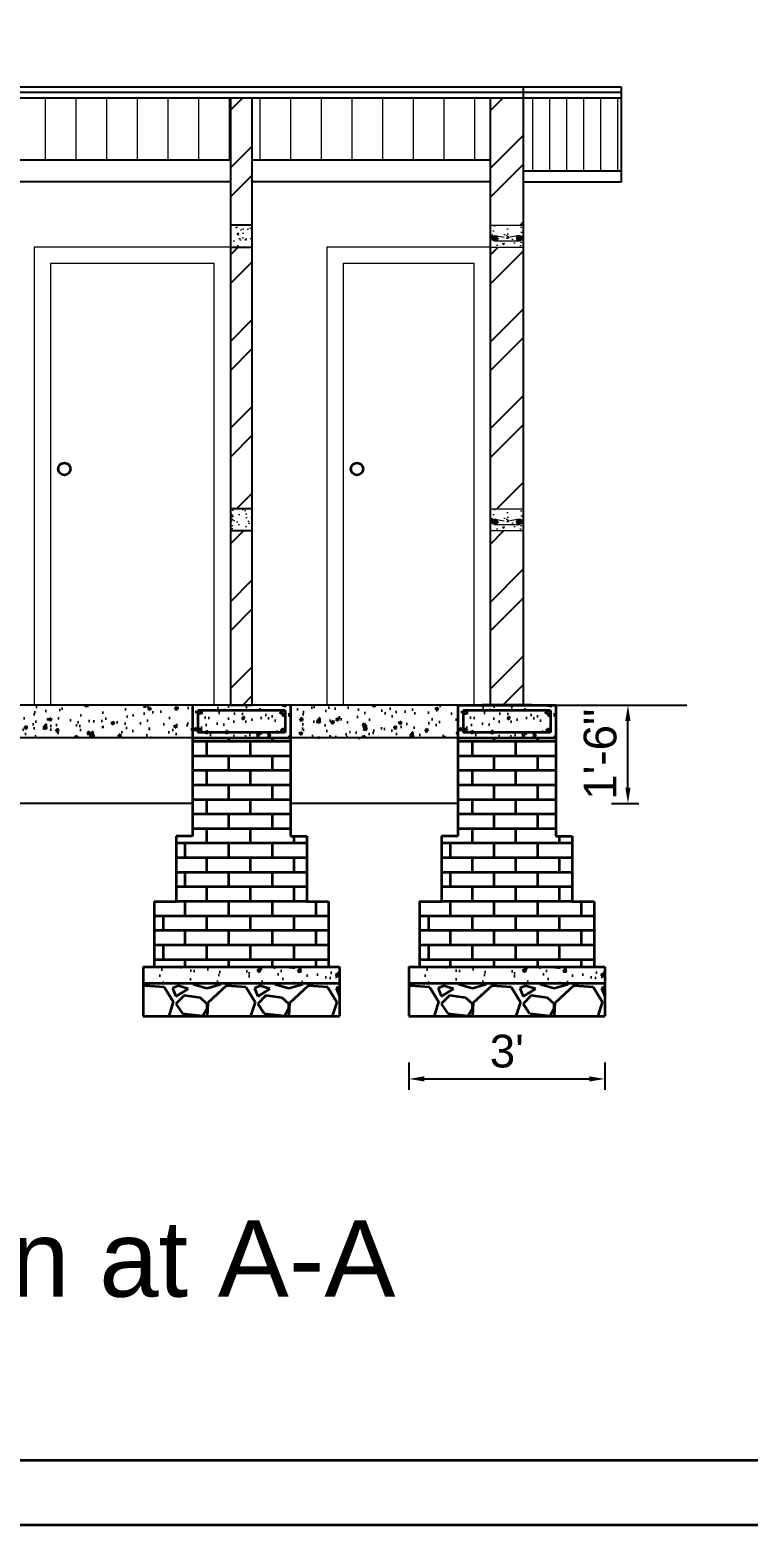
# Model space of a CAD drawing. Header units: inches. Extents: x 367408 to 422529, y -59171 to -41521.
# Drawn here: x 380738.4 to 380870.1, y -57853.4 to -57579.2 of the extents above; entities that cross this region are included whole.
import ezdxf

# ---------------------------------------------------------------- set-up
doc = ezdxf.new("R2010")
doc.units = ezdxf.units.IN
doc.header["$LTSCALE"] = 2
doc.header["$MEASUREMENT"] = 0
doc.header["$PDMODE"] = 34
doc.layers.get('0').update_dxf_attribs({"linetype": 'CONTINUOUS'})
doc.layers.get('DEFPOINTS').update_dxf_attribs({"color": 141, "linetype": 'CONTINUOUS'})
for name, color, linetype, lineweight in [('door', 20, 'CONTINUOUS', 35), ('steps', 253, 'CONTINUOUS', 20), ('WALL - A', 1, 'CONTINUOUS', 40)]:
    doc.layers.add(name, color=color, linetype=linetype, lineweight=lineweight)
doc.layers.add('Normal Wall', color=7, linetype='CONTINUOUS', lineweight=35, true_color=0xffaf89)
doc.styles.add('Lettring Text', font='arial.ttf')
doc.styles.get("Standard").update_dxf_attribs({"font": 'ARIALN.TTF'})
doc.dimstyles.new('Copy of Standard', dxfattribs={"dimtxt": 6, "dimasz": 2.875, "dimexe": 2, "dimexo": 4, "dimgap": 2, "dimtad": 1, "dimdec": 0, "dimrnd": 1, "dimzin": 0, "dimdsep": 46, "dimlunit": 4, "dimtxsty": 'Lettring Text', "dimcen": 0.1, "dimclrd": 7, "dimclre": 7, "dimclrt": 7, "dimazin": 0, "dimtfac": 0.645, "dimtdec": 0, "dimtmove": 1, "dimatfit": 0, "dimfxl": 3, "dimfxlon": 1, "dimtfillclr": 256, "dimtolj": 1, "dimtzin": 0, "dimlwd": -1, "dimlwe": -1, "dimarcsym": 2})
pattern_1 = [(50, (-4250.6595, -1178.3082), (5.73808146, -0.50201708), [0.6, -6.6]), (355, (-4250.6595, -1178.308), (-1.11001067, 6.01753707), [0.48, -5.28]), (100.4514445, (-4250.1814, -1178.35), (4.62807077, 5.51551993), [0.50992154, -5.6091369]), (46.1842, (-4250.6595, -1176.708), (8.53793065, -1.32415425), [0.9, -9.9]), (96.6356355, (-4249.948, -1176.819), (7.47729557, 7.7929488), [0.76488274, -8.41371008]), (351.184164, (-4250.6595, -1176.708), (7.47729556, 7.7929488), [0.72, -7.92]), (21, (-4249.8595, -1177.1082), (4.775256417, -3.220951125), [0.6, -6.6]), (326, (-4249.8595, -1177.108), (1.946522655, 5.80120036), [0.48, -5.28]), (71.4514447, (-4249.4616, -1177.3767), (6.72177901, 2.58024922), [0.50992152, -5.6091369]), (37.5, (-4250.6595, -1178.3082), (0.097278843, 2.663150831), [0, -5.216, 0, -5.36, 0, -5.3]), (7.5, (-4250.6595, -1178.3082), (2.1045563, 3.155293695), [0, -3.056, 0, -5.096, 0, -2.02]), (327.5, (-4252.4435, -1178.3082), (4.270579489, -0.180438974), [0, -2, 0, -6.24, 0, -8.28]), (317.5, (-4253.2435, -1178.3082), (4.665489355, 0.80083986), [0, -2.6, 0, -4.144, 0, -5.88])]
pattern_2 = [(45, (-4250.66, -1178.308), (-7.9549513, 7.9549513), []), (45, (-4245.356, -1178.308), (-7.9549513, 7.9549513), [])]
pattern_3 = [(50, (-4250.6595, -1178.3082), (3.586300913, -0.313760675), [0.375, -4.125]), (355, (-4250.6595, -1178.3082), (-0.693756668, 3.76096067), [0.3, -3.3]), (100.4514445, (-4250.3607, -1178.3344), (2.892544234, 3.447199955), [0.31870096, -3.50571056]), (46.1842, (-4250.6595, -1177.3082), (5.336206653, -0.827596404), [0.5625, -6.1875]), (96.6356355, (-4250.215, -1177.377), (4.67330973, 4.870593004), [0.47805171, -5.2585688]), (351.184164, (-4250.6595, -1177.308), (4.673309725, 4.870593), [0.45, -4.950000005]), (21, (-4250.1595, -1177.5582), (2.98453526, -2.013094453), [0.375, -4.125]), (326, (-4250.1595, -1177.5582), (1.21657666, 3.625750225), [0.3, -3.3]), (71.4514447, (-4249.9108, -1177.726), (4.201111884, 1.612655764), [0.31870095, -3.50571056]), (37.5, (-4250.6595, -1178.3082), (0.0607992766, 1.664469269), [0, -3.26, 0, -3.35, 0, -3.3125]), (7.5, (-4250.6595, -1178.3082), (1.315347687, 1.9720585594), [0, -1.91, 0, -3.185, 0, -1.2625]), (327.5, (-4251.7745, -1178.3082), (2.669112181, -0.1127743587), [0, -1.25, 0, -3.9, 0, -5.175]), (317.5, (-4252.2745, -1178.3082), (2.915930847, 0.500524912), [0, -1.625, 0, -2.59, 0, -3.675])]
pattern_4 = [(90, (-4250.6595, -1178.308), (-5.625, 0), [])]
pattern_5 = [(228.0127875, (19780.23, -26972.2036), (-120, -135), [2.01804, -199.7863207]), (184.96974073, (19778.88, -26973.70356), (180, 15), [3.46302, -342.8388714]), (132.51044708, (19775.43, -26974.0036), (150, -165), [2.44182, -241.74048894]), (267.273689, (19769.58, -26977.7536), (15, 300), [3.15357, -312.2033706]), (292.83365418, (19769.43, -26980.9036), (-75, 180), [3.092325, -306.1405969]), (357.273689, (19770.63, -26983.7536), (-300, 15), [3.15357, -312.2033706]), (37.69424047, (19773.78, -26983.90356), (-195, -150), [4.170435, -412.87272823]), (72.25532837, (19777.08, -26981.35356), (105, 330), [3.93732, -389.79482245]), (121.42956562, (19778.28, -26977.6036), (-120, 195), [3.16425, -313.26109665]), (175.2363583, (19776.63, -26974.9036), (165, -15), [3.61248, -177.0114387]), (222.3974378, (19773.03, -26974.60356), (-180, -165), [4.67172, -462.5006251]), (138.81407483, (19784.43, -26977.9036), (-105, 90), [1.594515, -157.8576722]), (171.4692344, (19783.23, -26976.8536), (195, -30), [3.033555, -300.32267124]), (225, (19780.23, -26976.404), (-2e-15, -15), [2.121315, -19.09188844]), (203.1985905, (19779.18, -26974.6036), (75, 30), [1.14237, -113.0942266]), (291.8014095, (19778.13, -26975.0536), (-15, 45), [1.615545, -79.1619271]), (30.9637565, (19778.73, -26976.5536), (45, 30), [2.623935, -84.8403434]), (161.5650512, (19780.98, -26975.2036), (30, -15), [1.897365, -45.5367999]), (16.38954033, (19769.43, -26975.0536), (150, 45), [2.658, -263.1426772]), (70.34617594, (19771.98, -26974.3036), (-60, -165), [2.229915, -220.7611162]), (293.1985905, (19780.98, -26972.2036), (-30, 75), [2.284725, -111.9518716]), (343.61045967, (19781.88, -26974.3036), (-150, 45), [2.658, -263.1426772]), (339.4439548, (19769.43, -26984.3536), (-75, 30), [2.5632, -125.5968562]), (294.77514057, (19771.83, -26985.2536), (-75, 165), [2.14767, -212.61964595]), (66.8014095, (19781.13, -26987.2036), (30, 75), [2.284725, -111.9518716]), (17.35402464, (19782.03, -26985.1036), (-195, -60), [2.514465, -248.9313542]), (69.4439548, (19773.78, -26987.2036), (-30, -75), [1.2816, -126.8784562]), (101.3099325, (19780.23, -26987.2036), (-15, 60), [0.76485, -75.7204427]), (165.9637565, (19780.08, -26986.4536), (45, -15), [3.092325, -58.7542594]), (186.00900596, (19777.08, -26985.7036), (150, 15), [2.86575, -283.7088476]), (303.6900675, (19778.73, -26977.9036), (-15, 30), [2.16333, -51.91993913]), (353.15722659, (19779.93, -26979.70356), (255, -30), [3.77691, -373.91343936]), (60.9453959, (19783.68, -26980.1536), (-60, -105), [1.54434, -152.8901121]), (90, (19784.43, -26978.804), (-15, 15), [0.9, -14.1]), (120.25643716, (19776.78, -26985.2536), (60, -105), [2.08386, -206.30279984]), (48.0127875, (19775.73, -26983.4536), (120, 135), [4.03608, -197.7682807]), (0, (19778.43, -26980.454), (15, 15), [3.9, -11.1]), (325.30484647, (19782.33, -26980.4536), (150, -105), [2.37171, -234.7991145]), (254.0546041, (19784.28, -26981.8036), (-15, -60), [2.18403, -107.01761834]), (207.64597536, (19783.68, -26983.90356), (-285, -150), [3.555975, -352.04211273]), (175.42607874, (19780.53, -26985.55356), (-195, 15), [3.761985, -372.4361011])]
pattern_6 = [(50, (316497.597, 58809.151), (5.73808146, -0.50201708), [0.6, -6.6]), (355, (316497.597, 58809.151), (-1.11001067, 6.01753707), [0.48, -5.28]), (100.4514, (316498.0753, 58809.1093), (4.62807505, 5.51551634), [0.50992152, -5.6091369]), (46.1842, (316497.597, 58810.751), (8.5379284, -1.3241521), [0.9, -9.9]), (96.6356, (316498.309, 58810.641), (7.47730164, 7.79294297), [0.7648823, -8.413704]), (351.1842, (316497.597, 58810.751), (7.47729556, 7.7929488), [0.72, -7.92]), (21, (316498.397, 58810.351), (4.77525642, -3.22095113), [0.6, -6.6]), (326, (316498.397, 58810.351), (1.94652266, 5.80120036), [0.48, -5.28]), (71.4514, (316498.795, 58810.083), (6.72178103, 2.58024397), [0.50992152, -5.6091369]), (37.5, (316497.5971, 58809.1512), (0.097278843, 2.66315083), [0, -5.216, 0, -5.36, 0, -5.3]), (7.5, (316497.597, 58809.1512), (2.1045563, 3.155293695), [0, -3.056, 0, -5.096, 0, -2.02]), (327.5, (316495.8131, 58809.1512), (4.27057949, -0.180438974), [0, -2, 0, -6.24, 0, -8.28]), (317.5, (316495.013, 58809.151), (4.66548935, 0.80083986), [0, -2.6, 0, -4.144, 0, -5.88])]
pattern_7 = [(228.0127875, (19731.5486, -26972.2036), (-120, -135), [2.01804, -199.7863207]), (184.96974073, (19730.1986, -26973.70356), (180, 15), [3.46302, -342.8388714]), (132.51044708, (19726.7486, -26974.0036), (150, -165), [2.44182, -241.74048894]), (267.273689, (19720.8986, -26977.7536), (15, 300), [3.15357, -312.2033706]), (292.83365418, (19720.7486, -26980.9036), (-75, 180), [3.092325, -306.1405969]), (357.273689, (19721.9486, -26983.7536), (-300, 15), [3.15357, -312.2033706]), (37.69424047, (19725.0986, -26983.90356), (-195, -150), [4.170435, -412.87272823]), (72.25532837, (19728.3986, -26981.35356), (105, 330), [3.93732, -389.79482245]), (121.42956562, (19729.5986, -26977.6036), (-120, 195), [3.16425, -313.26109665]), (175.2363583, (19727.9486, -26974.9036), (165, -15), [3.61248, -177.0114387]), (222.3974378, (19724.3486, -26974.60356), (-180, -165), [4.67172, -462.5006251]), (138.81407483, (19735.7486, -26977.9036), (-105, 90), [1.594515, -157.8576722]), (171.4692344, (19734.5486, -26976.8536), (195, -30), [3.033555, -300.32267124]), (225, (19731.549, -26976.404), (-2e-15, -15), [2.121315, -19.09188844]), (203.1985905, (19730.4986, -26974.6036), (75, 30), [1.14237, -113.0942266]), (291.8014095, (19729.4486, -26975.0536), (-15, 45), [1.615545, -79.1619271]), (30.9637565, (19730.0486, -26976.5536), (45, 30), [2.623935, -84.8403434]), (161.5650512, (19732.2986, -26975.2036), (30, -15), [1.897365, -45.5367999]), (16.38954033, (19720.7486, -26975.0536), (150, 45), [2.658, -263.1426772]), (70.34617594, (19723.2986, -26974.3036), (-60, -165), [2.229915, -220.7611162]), (293.1985905, (19732.2986, -26972.2036), (-30, 75), [2.284725, -111.9518716]), (343.61045967, (19733.1986, -26974.3036), (-150, 45), [2.658, -263.1426772]), (339.4439548, (19720.7486, -26984.3536), (-75, 30), [2.5632, -125.5968562]), (294.77514057, (19723.1486, -26985.2536), (-75, 165), [2.14767, -212.61964595]), (66.8014095, (19732.4486, -26987.2036), (30, 75), [2.284725, -111.9518716]), (17.35402464, (19733.3486, -26985.1036), (-195, -60), [2.514465, -248.9313542]), (69.4439548, (19725.0986, -26987.2036), (-30, -75), [1.2816, -126.8784562]), (101.3099325, (19731.5486, -26987.2036), (-15, 60), [0.76485, -75.7204427]), (165.9637565, (19731.3986, -26986.4536), (45, -15), [3.092325, -58.7542594]), (186.00900596, (19728.3986, -26985.7036), (150, 15), [2.86575, -283.7088476]), (303.6900675, (19730.0486, -26977.9036), (-15, 30), [2.16333, -51.91993913]), (353.15722659, (19731.2486, -26979.70356), (255, -30), [3.77691, -373.91343936]), (60.9453959, (19734.9986, -26980.1536), (-60, -105), [1.54434, -152.8901121]), (90, (19735.749, -26978.804), (-15, 15), [0.9, -14.1]), (120.25643716, (19728.0986, -26985.2536), (60, -105), [2.08386, -206.30279984]), (48.0127875, (19727.0486, -26983.4536), (120, 135), [4.03608, -197.7682807]), (0, (19729.749, -26980.454), (15, 15), [3.9, -11.1]), (325.30484647, (19733.6486, -26980.4536), (150, -105), [2.37171, -234.7991145]), (254.0546041, (19735.5986, -26981.8036), (-15, -60), [2.18403, -107.01761834]), (207.64597536, (19734.9986, -26983.90356), (-285, -150), [3.555975, -352.04211273]), (175.42607874, (19731.8486, -26985.55356), (-195, 15), [3.761985, -372.4361011])]
pattern_8 = [(50, (316448.9157, 58809.151), (5.73808146, -0.50201708), [0.6, -6.6]), (355, (316448.916, 58809.151), (-1.11001067, 6.01753707), [0.48, -5.28]), (100.4514, (316449.394, 58809.1093), (4.62807505, 5.51551634), [0.50992152, -5.6091369]), (46.1842, (316448.916, 58810.751), (8.5379284, -1.3241521), [0.9, -9.9]), (96.6356, (316449.627, 58810.641), (7.47730164, 7.79294297), [0.7648823, -8.413704]), (351.1842, (316448.916, 58810.751), (7.47729556, 7.7929488), [0.72, -7.92]), (21, (316449.7157, 58810.351), (4.77525642, -3.22095113), [0.6, -6.6]), (326, (316449.716, 58810.351), (1.94652266, 5.80120036), [0.48, -5.28]), (71.4514, (316450.1137, 58810.083), (6.72178103, 2.58024397), [0.50992152, -5.6091369]), (37.5, (316448.9157, 58809.1512), (0.097278843, 2.66315083), [0, -5.216, 0, -5.36, 0, -5.3]), (7.5, (316448.9157, 58809.1512), (2.1045563, 3.155293695), [0, -3.056, 0, -5.096, 0, -2.02]), (327.5, (316447.1317, 58809.1512), (4.27057949, -0.180438974), [0, -2, 0, -6.24, 0, -8.28]), (317.5, (316446.3317, 58809.151), (4.66548935, 0.80083986), [0, -2.6, 0, -4.144, 0, -5.88])]

# ---------------------------------------------------------------- blocks, each defined once
blk = doc.blocks.new('*D1039')
at = {"color": 7, "transparency": 16777216}
for p, q in [((380845.06, -57703.07), (380850.06, -57703.07)), ((380848.06, -57718.2), (380848.06, -57705.95)), ((380845.06, -57721.08), (380850.06, -57721.08))]:
    blk.add_line(p, q, dxfattribs=at)
at = {"color": 7, "linetype": 'ByBlock', "transparency": 16777216}
for points in [[(380847.58, -57705.95), (380848.53, -57705.95), (380848.06, -57703.07)], [(380847.58, -57718.2), (380848.53, -57718.2), (380848.06, -57721.08)]]:
    blk.add_solid(points, dxfattribs=at)
at = {"layer": 'DEFPOINTS', "color": 0, "linetype": 'ByBlock', "transparency": 16777216}
for p in [(380834.84, -57703.07), (380848.06, -57703.07), (380834.84, -57721.08)]:
    blk.add_point(p, dxfattribs=at)
at = {"color": 7, "linetype": 'ByBlock', "lineweight": 5, "transparency": 16777216, "insert": (380842.99, -57712.07), "char_height": 6, "attachment_point": 5, "rotation": 90, "style": 'Lettring Text'}
blk.add_mtext('\\A1;1\'-6"', dxfattribs=at)
blk = doc.blocks.new('*D1040')
at = {"color": 7, "transparency": 16777216}
for p, q in [((380807.84, -57768.6), (380807.84, -57773.6)), ((380843.84, -57768.6), (380843.84, -57773.6)), ((380810.72, -57771.6), (380840.97, -57771.6))]:
    blk.add_line(p, q, dxfattribs=at)
at = {"color": 7, "linetype": 'ByBlock', "transparency": 16777216}
for points in [[(380810.72, -57771.12), (380810.72, -57772.08), (380807.84, -57771.6)], [(380840.97, -57771.12), (380840.97, -57772.08), (380843.84, -57771.6)]]:
    blk.add_solid(points, dxfattribs=at)
at = {"layer": 'DEFPOINTS', "color": 0, "linetype": 'ByBlock', "transparency": 16777216}
for p in [(380807.84, -57757.07), (380843.84, -57757.07), (380843.84, -57771.6)]:
    blk.add_point(p, dxfattribs=at)
at = {"color": 7, "linetype": 'ByBlock', "lineweight": 5, "transparency": 16777216, "insert": (380825.84, -57766.54), "char_height": 6, "attachment_point": 5, "style": 'Lettring Text'}
blk.add_mtext("\\A1;3'", dxfattribs=at)

msp = doc.modelspace()

# ---------------------------------------------------------------- hatches: boundary and pattern name
at = {"linetype": 'ByBlock', "lineweight": 5}
h = msp.add_hatch(dxfattribs=at)
h.set_pattern_fill('AR-CONC', scale=0.5, style=0)
h.set_pattern_definition(pattern_3)
h.paths.add_polyline_path([(380779.16, -57615.07), (380775.16, -57615.07), (380775.16, -57619.07), (380779.16, -57619.07)])
h = msp.add_hatch(dxfattribs=at)
h.set_pattern_fill('AR-CONC', scale=0.5, style=0)
h.set_pattern_definition(pattern_3)
h.paths.add_polyline_path([(380822.84, -57615.07), (380822.84, -57619.07), (380828.84, -57619.07), (380828.84, -57615.07)])
h.paths.add_polyline_path([(380828.15, -57617.94), (380823.64, -57617.94, -0.424176), (380823.13, -57617.44, -2.357511), (380823.64, -57617.94), (380828.15, -57617.94, -0.424176), (380827.64, -57617.44, -2.357511)], flags=16)
for points in [[(380823.13, -57617.44, 0.404321), (380823.61, -57617.94), (380823.64, -57617.94, 0.404321), (380824.12, -57617.44, 0.315664), (380823.8, -57616.97), (380823.63, -57616.95, 0.414214)], [(380828.63, -57617.44, 0.414214), (380828.14, -57616.95), (380827.97, -57616.97, 0.315664), (380827.64, -57617.44, 1)], [(380823.13, -57669.44, 0.404321), (380823.61, -57669.94), (380823.64, -57669.94, 0.404321), (380824.12, -57669.44, 0.315664), (380823.8, -57668.97), (380823.63, -57668.95, 0.414214)], [(380828.63, -57669.44, 0.414214), (380828.14, -57668.95), (380827.97, -57668.97, 0.315664), (380827.64, -57669.44, 1)]]:
    msp.add_hatch(color=7, dxfattribs=at).paths.add_polyline_path(points)
h = msp.add_hatch(dxfattribs=at)
h.set_pattern_fill('AR-CONC', scale=0.5, style=0)
h.set_pattern_definition(pattern_3)
h.paths.add_polyline_path([(380775.16, -57671.07), (380779.16, -57671.07), (380779.16, -57667.07), (380775.16, -57667.07)])
h = msp.add_hatch(dxfattribs=at)
h.set_pattern_fill('AR-CONC', scale=0.5, style=0)
h.set_pattern_definition([(50, (-4250.6595, -1230.3082), (3.586300913, -0.313760675), [0.375, -4.125]), (355, (-4250.6595, -1230.3082), (-0.693756668, 3.76096067), [0.3, -3.3]), (100.4514445, (-4250.3607, -1230.3344), (2.892544234, 3.447199955), [0.31870096, -3.50571056]), (46.1842, (-4250.6595, -1229.3082), (5.336206653, -0.827596404), [0.5625, -6.1875]), (96.6356355, (-4250.215, -1229.377), (4.67330973, 4.870593004), [0.47805171, -5.2585688]), (351.184164, (-4250.6595, -1229.308), (4.673309725, 4.870593), [0.45, -4.950000005]), (21, (-4250.1595, -1229.5582), (2.98453526, -2.013094453), [0.375, -4.125]), (326, (-4250.1595, -1229.5582), (1.21657666, 3.625750225), [0.3, -3.3]), (71.4514447, (-4249.9108, -1229.726), (4.201111884, 1.612655764), [0.31870095, -3.50571056]), (37.5, (-4250.6595, -1230.3082), (0.0607992766, 1.664469269), [0, -3.26, 0, -3.35, 0, -3.3125]), (7.5, (-4250.6595, -1230.3082), (1.315347687, 1.9720585594), [0, -1.91, 0, -3.185, 0, -1.2625]), (327.5, (-4251.7745, -1230.3082), (2.669112181, -0.1127743587), [0, -1.25, 0, -3.9, 0, -5.175]), (317.5, (-4252.2745, -1230.3082), (2.915930847, 0.500524912), [0, -1.625, 0, -2.59, 0, -3.675])])
h.paths.add_polyline_path([(380828.84, -57667.07), (380822.84, -57667.07), (380822.84, -57671.07), (380828.84, -57671.07)])
h.paths.add_polyline_path([(380828.63, -57669.44, -0.424176), (380828.12, -57669.94), (380823.64, -57669.94, -0.424176), (380823.13, -57669.44, -1), (380824.12, -57669.44, -0.404321), (380823.64, -57669.94), (380828.12, -57669.94, -0.404321), (380827.64, -57669.44, -1)], flags=16)
at = {"layer": 'door', "ltscale": 0.5}
h = msp.add_hatch(dxfattribs=at)
h.set_pattern_fill('AR-CONC', color=256, scale=0.8, style=0)
h.set_pattern_definition(pattern_1)
h.paths.add_polyline_path([(380672.08, -57703.07), (380672.08, -57709.07), (380768.16, -57709.07), (380768.16, -57703.07)])
h = msp.add_hatch(dxfattribs=at)
h.set_pattern_fill('AR-CONC', color=256, scale=0.8, style=0)
h.set_pattern_definition(pattern_8)
h.paths.add_polyline_path([(380786.16, -57703.07), (380768.16, -57703.07), (380768.16, -57709.07), (380786.16, -57709.07), (380786.16, -57704.02)])
h.paths.add_polyline_path([(380785.16, -57704.02), (380785.16, -57708.07), (380769.16, -57708.07), (380769.16, -57704.02), (380769.46, -57704.02, -0.049683), (380769.53, -57704.02)], flags=16)
h.paths.add_polyline_path([(380785.16, -57704.36, -1), (380784.49, -57704.36, -1)], flags=0)
h.paths.add_polyline_path([(380785.16, -57707.74, -1), (380784.49, -57707.74, -1)], flags=16)
h.paths.add_polyline_path([(380769.83, -57707.74, -1), (380769.16, -57707.74, -1)], flags=16)
h = msp.add_hatch(dxfattribs=at)
h.set_pattern_fill('AR-CONC', color=256, scale=0.8, style=0)
h.set_pattern_definition(pattern_1)
h.paths.add_polyline_path([(380816.84, -57709.07), (380816.84, -57703.07), (380800.84, -57703.07), (380786.16, -57703.07), (380786.16, -57709.07)])
h = msp.add_hatch(dxfattribs=at)
h.set_pattern_fill('AR-CONC', color=256, scale=0.8, style=0)
h.set_pattern_definition(pattern_6)
h.paths.add_polyline_path([(380834.84, -57703.07), (380816.84, -57703.07), (380816.84, -57709.07), (380834.84, -57709.07), (380834.84, -57704.02)])
h.paths.add_polyline_path([(380833.84, -57704.02), (380833.84, -57708.07), (380817.84, -57708.07), (380817.84, -57704.02), (380818.15, -57704.02, -0.049683), (380818.21, -57704.02)], flags=16)
h.paths.add_polyline_path([(380833.84, -57704.36, -1), (380833.17, -57704.36, -1)], flags=0)
h.paths.add_polyline_path([(380833.84, -57707.74, -1), (380833.17, -57707.74, -1)], flags=16)
h.paths.add_polyline_path([(380818.51, -57707.74, -1), (380817.84, -57707.74, -1)], flags=16)
h = msp.add_hatch(dxfattribs=at)
h.set_pattern_fill('AR-CONC', color=256, scale=0.8, style=0)
h.set_pattern_definition(pattern_8)
h.paths.add_polyline_path([(380785.16, -57704.02), (380769.16, -57704.02), (380769.16, -57708.07), (380785.16, -57708.07)])
h = msp.add_hatch(color=256, dxfattribs=at)
h.paths.add_polyline_path([(380769.83, -57704.35, 0.385424), (380769.53, -57704.02), (380769.46, -57704.02, 0.385424), (380769.16, -57704.35, 1)])
h.paths.add_polyline_path([(380769.16, -57707.74, 1), (380769.83, -57707.74, 1)])
h.paths.add_polyline_path([(380784.49, -57704.36, 1), (380785.16, -57704.36, 1)])
h.paths.add_polyline_path([(380784.49, -57707.74, 1), (380785.16, -57707.74, 1)])
h = msp.add_hatch(dxfattribs=at)
h.set_pattern_fill('AR-CONC', color=256, scale=0.8, style=0)
h.set_pattern_definition(pattern_6)
h.paths.add_polyline_path([(380833.84, -57704.02), (380817.84, -57704.02), (380817.84, -57708.07), (380833.84, -57708.07)])
h = msp.add_hatch(color=256, dxfattribs=at)
h.paths.add_polyline_path([(380818.51, -57704.35, 0.385424), (380818.21, -57704.02), (380818.15, -57704.02, 0.385424), (380817.84, -57704.35, 1)])
h.paths.add_polyline_path([(380817.84, -57707.74, 1), (380818.51, -57707.74, 1)])
h.paths.add_polyline_path([(380833.17, -57704.36, 1), (380833.84, -57704.36, 1)])
h.paths.add_polyline_path([(380833.17, -57707.74, 1), (380833.84, -57707.74, 1)])
at = {"layer": 'door', "ltscale": 0.5, "transparency": 33554648}
h = msp.add_hatch(dxfattribs=at)
h.set_pattern_fill('AR-BRSTD', color=256)
h.set_pattern_definition([(0, (225374.8417, -30815.6432), (0, 2.667), []), (90, (225374.8417, -30815.643), (-4, 2.667), [2.667, -2.667])])
h.paths.add_polyline_path([(380786.16, -57709.07), (380768.16, -57709.07), (380768.16, -57727.07), (380786.16, -57727.07)])
h.paths.add_polyline_path([(380789.16, -57727.07), (380765.16, -57727.07), (380765.16, -57739.07), (380786.16, -57739.07), (380789.16, -57739.07)])
h.paths.add_polyline_path([(380793.16, -57739.07), (380786.16, -57739.07), (380765.16, -57739.07), (380761.16, -57739.07), (380761.16, -57751.07), (380793.16, -57751.07)])
h = msp.add_hatch(dxfattribs=at)
h.set_pattern_fill('AR-BRSTD', color=256)
h.set_pattern_definition([(0, (225423.5232, -30815.6432), (0, 2.667), []), (90, (225423.523, -30815.643), (-4, 2.667), [2.667, -2.667])])
h.paths.add_polyline_path([(380834.84, -57709.07), (380816.84, -57709.07), (380816.84, -57727.07), (380834.84, -57727.07)])
h.paths.add_polyline_path([(380837.84, -57727.07), (380813.84, -57727.07), (380813.84, -57739.07), (380834.84, -57739.07), (380837.84, -57739.07)])
h.paths.add_polyline_path([(380841.84, -57739.07), (380834.84, -57739.07), (380813.84, -57739.07), (380809.84, -57739.07), (380809.84, -57751.07), (380841.84, -57751.07)])
at = {"layer": 'door', "ltscale": 0.5}
h = msp.add_hatch(dxfattribs=at)
h.set_pattern_fill('AR-CONC', color=256, style=0)
h.set_pattern_definition([(50, (376009.423, 10691.81), (7.17260183, -0.62752135), [0.75, -8.25]), (355, (376009.423, 10691.81), (-1.3875133, 7.5219213), [0.6, -6.6]), (100.4514, (376010.021, 10691.7576), (5.7850938, 6.8943954), [0.6374019, -7.0114211]), (46.1842, (376009.423, 10693.81), (10.6724105, -1.6551901), [1.125, -12.375]), (96.6356, (376010.313, 10693.672), (9.346627, 9.7411787), [0.9561029, -10.51713]), (351.1842, (376009.423, 10693.81), (9.3466195, 9.741186), [0.9, -9.9]), (21, (376010.423, 10693.31), (5.9690705, -4.0261889), [0.75, -8.25]), (326, (376010.423, 10693.31), (2.4331533, 7.25150045), [0.6, -6.6]), (71.4514, (376010.9206, 10692.974), (8.4022263, 3.225305), [0.6374019, -7.0114211]), (37.5, (376009.4232, 10691.8098), (0.12159855, 3.32893854), [0, -6.52, 0, -6.7, 0, -6.625]), (7.5, (376009.4232, 10691.81), (2.63069537, 3.94411712), [0, -3.82, 0, -6.37, 0, -2.525]), (327.5, (376007.1932, 10691.8098), (5.33822436, -0.22554872), [0, -2.5, 0, -7.8, 0, -10.35]), (317.5, (376006.193, 10691.81), (5.8318617, 1.00104982), [0, -3.25, 0, -5.18, 0, -7.35])])
h.paths.add_polyline_path([(380795.16, -57751.07), (380759.16, -57751.07), (380759.16, -57754.07), (380795.16, -57754.07)])
h = msp.add_hatch(dxfattribs=at)
h.set_pattern_fill('AR-CONC', color=256, style=0)
h.set_pattern_definition([(50, (376058.1046, 10691.81), (7.17260183, -0.62752135), [0.75, -8.25]), (355, (376058.1046, 10691.81), (-1.3875133, 7.5219213), [0.6, -6.6]), (100.4514, (376058.702, 10691.7576), (5.7850938, 6.8943954), [0.6374019, -7.0114211]), (46.1842, (376058.105, 10693.81), (10.6724105, -1.6551901), [1.125, -12.375]), (96.6356, (376058.994, 10693.672), (9.346627, 9.7411787), [0.9561029, -10.51713]), (351.1842, (376058.105, 10693.81), (9.3466195, 9.741186), [0.9, -9.9]), (21, (376059.1046, 10693.31), (5.9690705, -4.0261889), [0.75, -8.25]), (326, (376059.1046, 10693.31), (2.4331533, 7.25150045), [0.6, -6.6]), (71.4514, (376059.602, 10692.974), (8.4022263, 3.225305), [0.6374019, -7.0114211]), (37.5, (376058.1046, 10691.8098), (0.12159855, 3.32893854), [0, -6.52, 0, -6.7, 0, -6.625]), (7.5, (376058.1046, 10691.81), (2.63069537, 3.94411712), [0, -3.82, 0, -6.37, 0, -2.525]), (327.5, (376055.8746, 10691.8098), (5.33822436, -0.22554872), [0, -2.5, 0, -7.8, 0, -10.35]), (317.5, (376054.8746, 10691.81), (5.8318617, 1.00104982), [0, -3.25, 0, -5.18, 0, -7.35])])
h.paths.add_polyline_path([(380843.84, -57751.07), (380807.84, -57751.07), (380807.84, -57754.07), (380843.84, -57754.07)])
at = {"layer": 'door', "ltscale": 0.5, "transparency": 33554648}
h = msp.add_hatch(dxfattribs=at)
h.set_pattern_fill('GRAVEL', color=256, scale=15)
h.set_pattern_definition(pattern_7)
h.paths.add_polyline_path([(380775.31, -57754.07), (380759.16, -57754.07), (380759.16, -57760.07), (380775.31, -57760.07)])
h = msp.add_hatch(dxfattribs=at)
h.set_pattern_fill('GRAVEL', color=256, scale=15)
h.set_pattern_definition(pattern_7)
h.paths.add_polyline_path([(380795.16, -57760.07), (380795.16, -57754.07), (380775.31, -57754.07), (380775.31, -57760.07)])
h = msp.add_hatch(dxfattribs=at)
h.set_pattern_fill('GRAVEL', color=256, scale=15)
h.set_pattern_definition(pattern_5)
h.paths.add_polyline_path([(380823.99, -57754.07), (380807.84, -57754.07), (380807.84, -57760.07), (380823.99, -57760.07)])
h = msp.add_hatch(dxfattribs=at)
h.set_pattern_fill('GRAVEL', color=256, scale=15)
h.set_pattern_definition(pattern_5)
h.paths.add_polyline_path([(380843.84, -57760.07), (380843.84, -57754.07), (380823.99, -57754.07), (380823.99, -57760.07)])
at = {"layer": 'steps', "ltscale": 0.3}
h = msp.add_hatch(dxfattribs=at)
h.set_pattern_fill('ANSI31', scale=45, angle=45)
h.set_pattern_definition(pattern_4)
h.paths.add_polyline_path([(380666.08, -57591.69), (380666.08, -57603.07), (380775.16, -57603.07), (380775.16, -57591.69)])
h = msp.add_hatch(dxfattribs=at)
h.set_pattern_fill('ANSI31', scale=45, angle=45)
h.set_pattern_definition(pattern_4)
h.paths.add_polyline_path([(380822.84, -57603.07), (380822.84, -57591.69), (380779.16, -57591.69), (380779.16, -57603.07)])
h = msp.add_hatch(dxfattribs=at)
h.set_pattern_fill('ANSI31', scale=25, angle=45)
h.set_pattern_definition([(90, (-4250.6595, -1178.3082), (-3.125, 0), [])])
h.paths.add_polyline_path([(380828.84, -57591.69), (380828.84, -57605.16), (380846.84, -57605.16), (380846.84, -57591.69)])
at = {"layer": 'WALL - A', "lineweight": 25}
h = msp.add_hatch(dxfattribs=at)
h.set_pattern_fill('ANSI32', color=256, scale=30, style=0)
h.set_pattern_definition(pattern_2)
h.paths.add_polyline_path([(380775.16, -57615.07), (380779.16, -57615.07), (380779.16, -57591.69), (380775.16, -57591.69)])
h = msp.add_hatch(dxfattribs=at)
h.set_pattern_fill('ANSI32', color=256, scale=30, style=0)
h.set_pattern_definition(pattern_2)
h.paths.add_polyline_path([(380828.84, -57591.69), (380822.84, -57591.69), (380822.84, -57615.07), (380828.84, -57615.07)])
h = msp.add_hatch(dxfattribs=at)
h.set_pattern_fill('ANSI32', color=256, scale=30, style=0)
h.set_pattern_definition(pattern_2)
h.paths.add_polyline_path([(380779.16, -57619.07), (380775.16, -57619.07), (380775.16, -57667.07), (380779.16, -57667.07)])
h = msp.add_hatch(dxfattribs=at)
h.set_pattern_fill('ANSI32', color=256, scale=30, style=0)
h.set_pattern_definition(pattern_2)
h.paths.add_polyline_path([(380828.84, -57619.07), (380822.84, -57619.07), (380822.84, -57667.07), (380828.84, -57667.07)])
h = msp.add_hatch(dxfattribs=at)
h.set_pattern_fill('ANSI32', color=256, scale=30, style=0)
h.set_pattern_definition(pattern_2)
h.paths.add_polyline_path([(380779.16, -57671.07), (380775.16, -57671.07), (380775.16, -57703.07), (380779.16, -57703.07)])
h = msp.add_hatch(dxfattribs=at)
h.set_pattern_fill('ANSI32', color=256, scale=30, style=0)
h.set_pattern_definition(pattern_2)
h.paths.add_polyline_path([(380822.84, -57703.07), (380828.84, -57703.07), (380828.84, -57671.07), (380822.84, -57671.07)])

# ---------------------------------------------------------------- linework, layer by layer
at = {"ltscale": 0.5}
for p, q in [((380642.08, -57589.69), (380846.84, -57589.69)), ((380642.08, -57590.69), (380775.16, -57590.69)), ((380775.16, -57590.69), (380846.84, -57590.69)), ((380828.84, -57589.69), (380828.84, -57703.07)), ((380846.84, -57589.69), (380846.84, -57607.19)), ((380642.08, -57591.69), (380775.16, -57591.69)), ((380775.16, -57591.69), (380846.84, -57591.69)), ((380775.16, -57591.69), (380775.16, -57703.07)), ((380779.16, -57703.07), (380779.16, -57591.69)), ((380822.84, -57703.07), (380822.84, -57591.69)), ((380666.08, -57603.07), (380775.16, -57603.07)), ((380779.16, -57603.07), (380822.84, -57603.07)), ((380666.08, -57607.07), (380775.16, -57607.07)), ((380779.16, -57607.07), (380822.84, -57607.07)), ((380846.84, -57605.16), (380828.84, -57605.16)), ((380846.84, -57607.19), (380828.84, -57607.19)), ((380828.84, -57703.07), (380660.08, -57703.07)), ((380775.16, -57703.07), (380779.16, -57703.07)), ((380824.84, -57703.07), (380800.84, -57703.07)), ((380822.84, -57703.07), (380828.84, -57703.07)), ((380824.84, -57703.07), (380826.84, -57703.07)), ((380826.84, -57703.07), (380850.84, -57703.07)), ((380828.84, -57703.07), (380858.84, -57703.07)), ((380768.16, -57709.07), (380672.08, -57709.07)), ((380816.84, -57709.07), (380786.16, -57709.07)), ((380768.16, -57721.07), (380672.08, -57721.07)), ((380816.84, -57721.07), (380786.16, -57721.07))]:
    msp.add_line(p, q, dxfattribs=at)
at = {"color": 7, "linetype": 'ByBlock', "lineweight": 5}
for p, q in [((380822.84, -57615.07), (380828.84, -57615.07)), ((380823.61, -57617.94), (380828.14, -57617.94)), ((380823.63, -57616.95), (380825.38, -57617.25)), ((380828.14, -57616.95), (380826.39, -57617.25)), ((380822.84, -57619.07), (380828.84, -57619.07)), ((380822.84, -57619.07), (380828.84, -57619.07)), ((380822.84, -57667.07), (380828.84, -57667.07)), ((380823.61, -57669.94), (380828.14, -57669.94)), ((380823.63, -57668.95), (380825.38, -57669.25)), ((380828.14, -57668.95), (380826.39, -57669.25)), ((380822.84, -57671.07), (380828.84, -57671.07)), ((380822.84, -57671.07), (380828.84, -57671.07))]:
    msp.add_line(p, q, dxfattribs=at)
at = {"ltscale": 0.5}
for points in [[(380775.16, -57619.07), (380779.16, -57619.07), (380779.16, -57615.07), (380775.16, -57615.07)], [(380775.16, -57671.07), (380779.16, -57671.07), (380779.16, -57667.07), (380775.16, -57667.07)]]:
    msp.add_lwpolyline(points, close=True, dxfattribs=at)
at = {"color": 7, "linetype": 'ByBlock', "lineweight": 5}
for centre in [(380823.63, -57617.44), (380828.14, -57617.44), (380823.63, -57669.44), (380828.14, -57669.44)]:
    msp.add_circle(centre, 0.496, dxfattribs=at)
at = {"layer": 'door', "ltscale": 0.5}
for p, q in [((380768.16, -57703.07), (380768.16, -57727.07)), ((380786.16, -57703.07), (380786.16, -57727.07)), ((380816.84, -57703.07), (380834.84, -57703.07)), ((380816.84, -57703.07), (380816.84, -57727.07)), ((380821.34, -57703.07), (380830.34, -57703.07)), ((380821.34, -57703.07), (380830.34, -57703.07)), ((380830.34, -57703.07), (380821.34, -57703.07)), ((380821.34, -57703.07), (380830.34, -57703.07)), ((380834.84, -57703.07), (380834.84, -57727.07)), ((380785.16, -57704.02), (380769.16, -57704.02)), ((380769.16, -57704.02), (380769.16, -57708.07)), ((380784.66, -57704.02), (380784.16, -57704.67)), ((380785.16, -57704.47), (380784.66, -57705.13)), ((380785.16, -57704.02), (380785.16, -57708.07)), ((380833.84, -57704.02), (380817.84, -57704.02)), ((380817.84, -57704.02), (380817.84, -57708.07)), ((380833.34, -57704.02), (380832.84, -57704.67)), ((380833.84, -57704.47), (380833.34, -57705.13)), ((380833.84, -57704.02), (380833.84, -57708.07)), ((380785.16, -57708.07), (380769.16, -57708.07)), ((380833.84, -57708.07), (380817.84, -57708.07)), ((380768.16, -57709.07), (380786.16, -57709.07)), ((380816.84, -57709.07), (380834.84, -57709.07)), ((380765.16, -57727.07), (380765.16, -57739.07)), ((380768.16, -57727.07), (380765.16, -57727.07)), ((380786.16, -57727.07), (380789.16, -57727.07)), ((380789.16, -57727.07), (380789.16, -57739.07)), ((380813.84, -57727.07), (380813.84, -57739.07)), ((380816.84, -57727.07), (380813.84, -57727.07)), ((380834.84, -57727.07), (380837.84, -57727.07)), ((380837.84, -57727.07), (380837.84, -57739.07)), ((380761.16, -57739.07), (380765.16, -57739.07)), ((380761.16, -57739.07), (380761.16, -57751.07)), ((380789.16, -57739.07), (380793.16, -57739.07)), ((380793.16, -57739.07), (380793.16, -57751.07)), ((380809.84, -57739.07), (380813.84, -57739.07)), ((380809.84, -57739.07), (380809.84, -57751.07)), ((380837.84, -57739.07), (380841.84, -57739.07)), ((380841.84, -57739.07), (380841.84, -57751.07)), ((380759.16, -57751.07), (380795.16, -57751.07)), ((380759.16, -57751.07), (380759.16, -57760.07)), ((380795.16, -57751.07), (380795.16, -57760.07)), ((380807.84, -57751.07), (380843.84, -57751.07)), ((380807.84, -57751.07), (380807.84, -57760.07)), ((380843.84, -57751.07), (380843.84, -57760.07)), ((380759.16, -57754.07), (380795.16, -57754.07)), ((380807.84, -57754.07), (380843.84, -57754.07)), ((380759.16, -57760.07), (380795.16, -57760.07)), ((380807.84, -57760.07), (380843.84, -57760.07))]:
    msp.add_line(p, q, dxfattribs=at)
for centre, radius in [((380744.68, -57659.76), 1.12), ((380798.36, -57659.76), 1.12), ((380769.5, -57704.35), 0.335), ((380784.82, -57704.36), 0.335), ((380818.18, -57704.35), 0.335), ((380833.5, -57704.36), 0.335), ((380769.5, -57707.74), 0.335), ((380784.83, -57707.74), 0.335), ((380818.18, -57707.74), 0.335), ((380833.51, -57707.74), 0.335)]:
    msp.add_circle(centre, radius, dxfattribs=at)
at = {"layer": 'Normal Wall'}
for points in [[(380570.93, -57102.89), (381628.93, -57102.89), (381628.93, -57853.41), (380570.93, -57853.41)], [(381617.03, -57114.79), (380594.74, -57114.79), (380594.74, -57841.51), (381617.03, -57841.51)], [(381617.03, -57114.79), (380594.74, -57114.79), (380594.74, -57841.51), (381617.03, -57841.51)]]:
    msp.add_lwpolyline(points, close=True, dxfattribs=at)
at = {"layer": 'Normal Wall', "color": 3}
msp.add_lwpolyline([(380570.93, -57102.89), (381628.93, -57102.89), (381628.93, -57853.41), (380570.93, -57853.41)], close=True, dxfattribs=at)
at = {"layer": 'steps', "color": 7, "ltscale": 0.3}
for p, q in [((380739.16, -57619.07), (380739.16, -57703.07)), ((380775.16, -57619.07), (380739.16, -57619.07)), ((380775.16, -57703.07), (380775.16, -57619.07)), ((380792.84, -57619.07), (380792.84, -57703.07)), ((380822.84, -57619.07), (380792.84, -57619.07)), ((380822.84, -57703.07), (380822.84, -57619.07)), ((380742.16, -57622.07), (380742.16, -57703.07)), ((380772.16, -57622.07), (380742.16, -57622.07)), ((380772.16, -57703.07), (380772.16, -57622.07)), ((380795.84, -57622.07), (380795.84, -57703.07)), ((380819.84, -57622.07), (380795.84, -57622.07)), ((380819.84, -57703.07), (380819.84, -57622.07))]:
    msp.add_line(p, q, dxfattribs=at)

# ---------------------------------------------------------------- texts
at = {"color": 7, "linetype": 'ByBlock', "lineweight": 5, "insert": (380742.92, -57804.64), "char_height": 14, "width": 235.547, "attachment_point": 5}
msp.add_mtext('{\\fArial CE|b0|i0|c0|p34;Section at A-A}', dxfattribs=at)

# ---------------------------------------------------------------- dimensions: what is measured, and where the dimension line sits
at = {"color": 7, "linetype": 'ByBlock', "lineweight": 5}
dim = msp.add_linear_dim(base=(380848.06, -57703.07), p1=(380834.84, -57721.08), p2=(380834.84, -57703.07), angle=90, dimstyle='Copy of Standard', dxfattribs=at)
dim.commit()
dim.dimension.update_dxf_attribs({"geometry": '*D1039', "text_midpoint": (380848.06, -57712.07), "dimtype": 160})
dim = msp.add_linear_dim(base=(380843.84, -57771.6), p1=(380807.84, -57757.07), p2=(380843.84, -57757.07), dimstyle='Copy of Standard', dxfattribs=at)
dim.commit()
dim.dimension.update_dxf_attribs({"geometry": '*D1040', "text_midpoint": (380825.84, -57766.54)})

doc.saveas('drawing.dxf')
